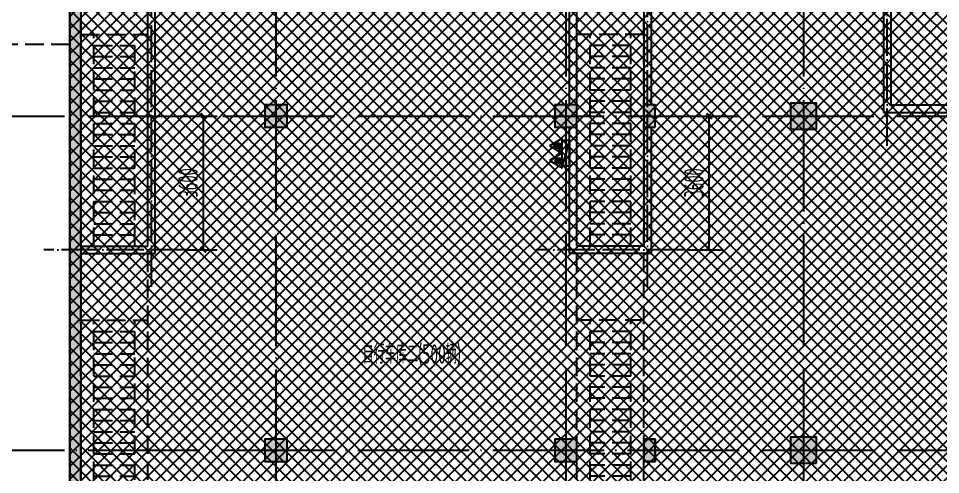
# Model space of a CAD drawing. Extents: x -473190 to 2138458, y -81875 to 2633646.
# Drawn here: x 448106 to 472922, y 16538 to 28821 of the extents above; entities that cross this region are included whole.
import ezdxf

# ---------------------------------------------------------------- set-up
doc = ezdxf.new("R2010")
doc.units = 0
doc.header["$LTSCALE"] = 1000
doc.linetypes.add('DASH', pattern=[0.35, 0.25, -0.1])
doc.linetypes.add('DOTE', pattern=[2.42, 2, -0.2, 0.02, -0.2])
for name, color, linetype in [('A-COLUMN', 2, 'Continuous'), ('A-ROOM_NAME', 23, 'Continuous'), ('A-STAIR', 3, 'Continuous'), ('A-WALL', 2, 'Continuous'), ('DIM_SYMB', 3, 'Continuous'), ('DOTE', 1, 'DOTE'), ('PUB_DIM', 3, 'Continuous'), ('PUB_HATCH', 8, 'Continuous'), ('RF-QT', 30, 'Continuous'), ('W-EQUIP_消火栓', 7, 'Continuous'), ('W-EQUIP_灭火器', 7, 'Continuous'), ('雨棚投影', 147, 'Continuous')]:
    doc.layers.add(name, color=color, linetype=linetype)
doc.styles.add('8B2_02', font='tssdeng.shx', dxfattribs={"width": 0.6, "bigfont": 'TSSDCHN.shx'})
doc.styles.add('_TCH_DIM_T3', font='tssdeng.shx', dxfattribs={"width": 0.564706, "bigfont": '@@@tssdchn.shx'})
doc.dimstyles.new('_TCH_ARCH&&150', dxfattribs={"dimtxt": 525, "dimasz": 150, "dimexe": 375, "dimexo": 450, "dimgap": 150, "dimtad": 1, "dimdec": 0, "dimzin": 0, "dimdsep": 46, "dimtxsty": '_TCH_DIM_T3', "dimblk": 'ARCHTICK', "dimcen": 0.09, "dimclrt": 7, "dimazin": 2, "dimtfac": 1, "dimtdec": 0, "dimtix": 1, "dimtmove": 2, "dimatfit": 3, "dimfxl": 0, "dimtolj": 1, "dimtzin": 0, "dimarcsym": 0})

# ---------------------------------------------------------------- blocks, each defined once
blk = doc.blocks.new('坡道')
at = {"layer": '雨棚投影', "linetype": 'DASH', "lineweight": -3, "ltscale": 2}
blk.add_lwpolyline([(-138368, -490000), (-175993, -490001), (-175993, -497701), (-138368, -497700)], close=True, dxfattribs=at)
blk = doc.blocks.new('自行车坡道')
at = {"layer": 'A-STAIR'}
for p, q in [((-72448, -339871), (-67495, -339871)), ((-67495, -341671), (-67495, -339871)), ((-72119, -340221), (-67495, -340221)), ((-71995, -340353), (-71995, -340221)), ((-71695, -340638), (-71695, -340221)), ((-71395, -340993), (-71395, -340221)), ((-71095, -341321), (-71095, -340221)), ((-70795, -341321), (-70795, -340221)), ((-70495, -341321), (-70495, -340221)), ((-70195, -341321), (-70195, -340221)), ((-69895, -341321), (-69895, -340221)), ((-69595, -341321), (-69595, -340221)), ((-69295, -341321), (-69295, -340221)), ((-68995, -341321), (-68995, -340221)), ((-68695, -341321), (-68695, -340221)), ((-68395, -341321), (-68395, -340221)), ((-68095, -341321), (-68095, -340221)), ((-67795, -341321), (-67795, -340221)), ((-71095, -341321), (-67495, -341321)), ((-70759, -341671), (-67495, -341671))]:
    blk.add_line(p, q, dxfattribs=at)
at = {"layer": 'DIM_SYMB'}
blk.add_lwpolyline([(-72776, -339521), (-71718, -340648), (-71513, -340560), (-71768, -340902), (-71564, -340812), (-70507, -341939)], dxfattribs=at)
at = {"layer": '雨棚投影', "color": 252, "linetype": 'DASH', "lineweight": -3, "ltscale": 2}
for p, q in [((-96295, -339871), (-72448, -339871)), ((-96295, -341671), (-96295, -339871)), ((-90595, -341671), (-90595, -339871)), ((-88595, -341671), (-88595, -339871)), ((-82895, -341671), (-82895, -339871)), ((-80895, -341671), (-80895, -339871)), ((-75195, -341671), (-75195, -339871)), ((-73195, -341671), (-73195, -339871)), ((-96295, -340221), (-90595, -340221)), ((-95995, -341321), (-95995, -340221)), ((-95695, -341321), (-95695, -340221)), ((-95395, -341321), (-95395, -340221)), ((-95095, -341321), (-95095, -340221)), ((-94795, -341321), (-94795, -340221)), ((-94495, -341321), (-94495, -340221)), ((-94195, -341321), (-94195, -340221)), ((-93895, -341321), (-93895, -340221)), ((-93595, -341321), (-93595, -340221)), ((-93295, -341321), (-93295, -340221)), ((-92995, -341321), (-92995, -340221)), ((-92695, -341321), (-92695, -340221)), ((-92395, -341321), (-92395, -340221)), ((-92095, -341321), (-92095, -340221)), ((-91795, -341321), (-91795, -340221)), ((-91495, -341321), (-91495, -340221)), ((-91195, -341321), (-91195, -340221)), ((-90895, -341321), (-90895, -340221)), ((-88595, -340221), (-82895, -340221)), ((-88295, -341321), (-88295, -340221)), ((-87995, -341321), (-87995, -340221)), ((-87695, -341321), (-87695, -340221)), ((-87395, -341321), (-87395, -340221)), ((-87095, -341321), (-87095, -340221)), ((-86795, -341321), (-86795, -340221)), ((-86495, -341321), (-86495, -340221)), ((-86195, -341321), (-86195, -340221)), ((-85895, -341321), (-85895, -340221)), ((-85595, -341321), (-85595, -340221)), ((-85295, -341321), (-85295, -340221)), ((-84995, -341321), (-84995, -340221)), ((-84695, -341321), (-84695, -340221)), ((-84395, -341321), (-84395, -340221)), ((-84095, -341321), (-84095, -340221)), ((-83795, -341321), (-83795, -340221)), ((-83495, -341321), (-83495, -340221)), ((-83195, -341321), (-83195, -340221)), ((-80895, -340221), (-75195, -340221)), ((-80595, -341321), (-80595, -340221)), ((-80295, -341321), (-80295, -340221)), ((-79995, -341321), (-79995, -340221)), ((-79695, -341321), (-79695, -340221)), ((-79395, -341321), (-79395, -340221)), ((-79095, -341321), (-79095, -340221)), ((-78795, -341321), (-78795, -340221)), ((-78495, -341321), (-78495, -340221)), ((-78195, -341321), (-78195, -340221)), ((-77895, -341321), (-77895, -340221)), ((-77595, -341321), (-77595, -340221)), ((-77295, -341321), (-77295, -340221)), ((-76995, -341321), (-76995, -340221)), ((-76695, -341321), (-76695, -340221)), ((-76395, -341321), (-76395, -340221)), ((-76095, -341321), (-76095, -340221)), ((-75795, -341321), (-75795, -340221)), ((-75495, -341321), (-75495, -340221)), ((-73195, -340221), (-72119, -340221)), ((-72895, -341321), (-72895, -340221)), ((-72595, -341321), (-72595, -340221)), ((-72295, -341321), (-72295, -340221)), ((-71995, -341321), (-71995, -340353)), ((-71695, -341321), (-71695, -340869)), ((-71395, -341321), (-71395, -340993)), ((-96295, -341321), (-90595, -341321)), ((-88595, -341321), (-82895, -341321)), ((-80895, -341321), (-75195, -341321)), ((-73195, -341321), (-71095, -341321)), ((-96295, -341671), (-70759, -341671))]:
    blk.add_line(p, q, dxfattribs=at)
blk = doc.blocks.new('A$C4F5A101F')
at = {"layer": 'DOTE', "color": 127, "linetype": 'DOTE', "ltscale": 1.5}
for p, q in [((-279889.7, 16373.7), (-279889.7, -213765.2)), ((-274639.7, 16373.7), (-274639.7, -213765.2)), ((-266839.7, 16373.7), (-266839.7, -213765.2)), ((-260439.7, 16373.7), (-260439.7, -213765.2))]:
    blk.add_line(p, q, dxfattribs=at)
at = {"layer": 'DOTE', "color": 16, "linetype": 'DOTE', "ltscale": 1.5}
for p, q in [((-297848.4, -129257.4), (-173939.7, -129257.4)), ((-297848.4, -138257.4), (-39660.8, -138257.4))]:
    blk.add_line(p, q, dxfattribs=at)
blk = doc.blocks.new('A$C75877A84')
at = {"layer": 'PUB_DIM'}
for points in [[(-264740, -137957), (-264440, -137957), (-264440, -138557), (-264740, -138557)], [(-264740, -146957), (-264440, -146957), (-264440, -147557), (-264740, -147557)], [(-264740, -155957), (-264440, -155957), (-264440, -156557), (-264740, -156557)]]:
    blk.add_lwpolyline(points, close=True, dxfattribs=at)
blk = doc.blocks.new('_ArchTick')
at = {"color": 0, "linetype": 'ByBlock', "const_width": 0.4}
blk.add_lwpolyline([(-0.5, -0.5), (0.5, 0.5)], dxfattribs=at)
blk = doc.blocks.new('*D5475')
at = {"layer": 'Defpoints', "color": 0, "transparency": 16777216}
for p in [(-6344, -112300), (-5316, -112300), (-6344, -115900)]:
    blk.add_point(p, dxfattribs=at)
at = {"layer": 'PUB_DIM', "color": 0, "lineweight": -2, "transparency": 16777216}
for p, q in [((-5894, -112300), (-4941, -112300)), ((-5316, -115900), (-5316, -112300)), ((-5894, -115900), (-4941, -115900))]:
    blk.add_line(p, q, dxfattribs=at)
at = {"layer": 'PUB_DIM', "color": 0, "lineweight": -2, "transparency": 16777216, "xscale": 150, "yscale": 150, "zscale": 150}
for p, rotation in [((-5316, -112300), 90), ((-5316, -115900), 270)]:
    blk.add_blockref('_ArchTick', p, dxfattribs=dict(at, rotation=rotation))
at = {"layer": 'PUB_DIM', "color": 7, "transparency": 16777216, "insert": (-5728, -114100), "char_height": 525, "attachment_point": 5, "rotation": 90, "style": '_TCH_DIM_T3'}
blk.add_mtext('\\A1;3600', dxfattribs=at)
blk = doc.blocks.new('*D5476')
at = {"layer": 'Defpoints', "color": 0, "transparency": 16777216}
for p in [(-19900, -112300), (-18930, -112300), (-19900, -115900)]:
    blk.add_point(p, dxfattribs=at)
at = {"layer": 'PUB_DIM', "color": 0, "lineweight": -2, "transparency": 16777216}
for p, q in [((-19450, -112300), (-18555, -112300)), ((-18930, -115900), (-18930, -112300)), ((-19450, -115900), (-18555, -115900))]:
    blk.add_line(p, q, dxfattribs=at)
at = {"layer": 'PUB_DIM', "color": 0, "lineweight": -2, "transparency": 16777216, "xscale": 150, "yscale": 150, "zscale": 150}
for p, rotation in [((-18930, -112300), 90), ((-18930, -115900), 270)]:
    blk.add_blockref('_ArchTick', p, dxfattribs=dict(at, rotation=rotation))
at = {"layer": 'PUB_DIM', "color": 7, "transparency": 16777216, "insert": (-19342, -114100), "char_height": 525, "attachment_point": 5, "rotation": 90, "style": '_TCH_DIM_T3'}
blk.add_mtext('\\A1;3600', dxfattribs=at)
blk = doc.blocks.new('$TwtSys$00000434')
for p, q in [((-0.5, 0.5), (-0.5, -0.5)), ((-0.5, -0.5), (0.5, 0.5)), ((0.5, 0.5), (-0.5, 0.5)), ((0.5, -0.5), (0.5, 0.5)), ((-0.5, -0.5), (0.5, -0.5))]:
    blk.add_line(p, q)
blk.add_solid([(0.5, -0.5), (0.5, 0.5), (-0.5, -0.5)])
blk = doc.blocks.new('$TwtSys$00000546')
h = blk.add_hatch()
h.set_pattern_fill('ANSI31', color=256, scale=200, style=0)
h.set_pattern_definition([(45, (-38543.802, -6670.83), (-17.67767, 17.67767), [])])
h.paths.add_polyline_path([(-65, 174), (65, 174), (65, 44), (-65, 44)])
for points in [[(0, 344), (-198, 0), (198, 0)], [(-65, 174), (65, 174), (65, 44), (-65, 44)]]:
    blk.add_lwpolyline(points, close=True)
blk = doc.blocks.new('ADFASDF')
h = blk.add_hatch()
h.set_pattern_fill('ANSI37', color=8, scale=150)
h.set_pattern_definition([(45, (0, 0), (-168.3798, 168.3798), []), (135, (0, 0), (-168.3798, -168.3798), [])])
h.paths.add_polyline_path([(521397, 239186), (521397, 224886), (539697, 224886), (539697, 169261), (524947, 169261), (524947, 171211), (527822, 171211), (527922, 176611), (501318, 176611), (501125, 109884), (530547, 109887), (530547, 107449), (538188, 100503), (536147, 98236), (540086, 94690), (517812, 69953), (517812, 59790), (482108, 20136), (405247, 20136), (405247, 26086), (391997, 40436), (391997, 64736), (399997, 64738), (399997, 239186), (409022, 239186)])
blk.add_lwpolyline([(539697, 224886), (539697, 169261), (524947, 169261), (524947, 171211), (527822, 171211), (527922, 176611), (501318, 176611), (501125, 109884), (530547, 109887), (530547, 107449), (538188, 100503), (536147, 98236), (540086, 94690), (517812, 69953), (517812, 59790), (482108, 20136), (405247, 20136), (405247, 26086), (391997, 40436), (391997, 64736), (399997, 64738), (399997, 239186)])
blk = doc.blocks.new('_FZH')
blk.add_lwpolyline([(-0.5, -0.5), (0.5, -0.5), (0.5, 0.5), (-0.5, 0.5)], close=True)
at = {"layer": 'PUB_HATCH'}
blk.add_solid([(-0.5, -0.5), (0.5, -0.5), (-0.5, 0.5), (0.5, 0.5)], dxfattribs=at)
blk = doc.blocks.new('A$C2B5B1B2C')
at = {"layer": 'DOTE', "linetype": 'DOTE', "ltscale": 0.5}
for p, q in [((-525, -113100), (-525, -75050)), ((-20325, -116900), (-20325, -97600)), ((-6975, -116900), (-6975, -97600)), ((-19325, -115900), (-23225, -115900)), ((-5975, -115900), (-9975, -115900))]:
    blk.add_line(p, q, dxfattribs=at)
at = {"layer": 'PUB_DIM'}
for p1, p2, distance, picture, middle in [((-19900.4, -115900), (-19900.4, -112300), -970.4, '*D5476', (-19342.4, -114100)), ((-6343.7, -115900), (-6343.7, -112300), -1027.8, '*D5475', (-5728.4, -114100))]:
    dim = blk.add_aligned_dim(p1=p1, p2=p2, distance=distance, dimstyle='_TCH_ARCH&&150', dxfattribs=at)
    dim.commit()
    dim.dimension.update_dxf_attribs({"geometry": picture, "text_midpoint": middle})

msp = doc.modelspace()

# ---------------------------------------------------------------- hatches: boundary and pattern name
at = {"layer": 'PUB_HATCH'}
msp.add_hatch(color=256, dxfattribs=at).paths.add_polyline_path([(449787.2, 39892.4), (449487.2, 39892.4), (449487.2, 8192.4), (449787.2, 8192.4)])

# ---------------------------------------------------------------- linework, layer by layer
at = {"layer": 'A-WALL'}
for p, q in [((449487.2, 39892.4), (449487.2, 8192.4)), ((449787.2, 39892.4), (449787.2, 8192.4)), ((451587.2, 22692.4), (451587.2, 34992.4)), ((451787.2, 22492.4), (451787.2, 34892.4)), ((462937.2, 26492.4), (462937.2, 34892.4)), ((463137.2, 26492.4), (463137.2, 34892.4)), ((464937.2, 31592.4), (464937.2, 26492.4)), ((471587.2, 31592.4), (471587.2, 26492.4)), ((465137.2, 31492.4), (465137.2, 26492.4)), ((471387.2, 31492.4), (471387.2, 26292.4)), ((471587.2, 26492.4), (477437.2, 26492.4)), ((471387.2, 26292.4), (477437.2, 26292.4)), ((462937.2, 22492.4), (462937.2, 25892.4)), ((463137.2, 22692.4), (463137.2, 25892.4)), ((464937.2, 25892.4), (464937.2, 22692.4)), ((465137.2, 25892.4), (465137.2, 22492.4)), ((449787.2, 22692.4), (451587.2, 22692.4)), ((449787.2, 22692.4), (449787.2, 22492.4)), ((464937.2, 22692.4), (463137.2, 22692.4)), ((449787.2, 22492.4), (451787.2, 22492.4)), ((465137.2, 22492.4), (462937.2, 22492.4))]:
    msp.add_line(p, q, dxfattribs=at)

# ---------------------------------------------------------------- block references
for name, p in [('ADFASDF', (49490, -74243.9)), ('A$C2B5B1B2C', (472012.2, 138492.4)), ('A$C75877A84', (729676.9, 155449.8))]:
    msp.add_blockref(name, p)
at = {"xscale": -1, "rotation": 270}
msp.add_blockref('自行车坡道', (791457.8, 103587.3), dxfattribs=at)
for name, p, rotation in [('自行车坡道', (123266.7, 103587.3), 90), ('坡道', (939487.6, -147875.2), 270)]:
    msp.add_blockref(name, p, dxfattribs=dict(rotation=rotation))
at = {"layer": 'A-COLUMN', "rotation": 90}
for p, xscale, yscale, zscale in [((455037.2, 26192.4), 600, 600, 600), ((462837.2, 26192.4), 600, 600, 600), ((465087.2, 26192.4), 600, 299.9999999997672, 299.9999999997672), ((469237.2, 26192.4), 700, 700, 700), ((455037.2, 17192.4), 600, 600, 600), ((462837.2, 17192.4), 600, 600, 600), ((465087.2, 17192.4), 600, 299.9999999997672, 299.9999999997672), ((469237.2, 17192.4), 700, 700, 700)]:
    msp.add_blockref('_FZH', p, dxfattribs=dict(at, xscale=xscale, yscale=yscale, zscale=zscale))
at = {"layer": 'RF-QT'}
msp.add_blockref('A$C4F5A101F', (729676.9, 155449.8), dxfattribs=at)
at = {"layer": 'W-EQUIP_消火栓', "xscale": -700, "yscale": 200, "zscale": 700, "rotation": 90}
msp.add_blockref('$TwtSys$00000434', (462837.2, 25191.6), dxfattribs=at)
at = {"layer": 'W-EQUIP_灭火器', "rotation": 90}
for p in [(462737.2, 25389.9), (462737.2, 24993.2)]:
    msp.add_blockref('$TwtSys$00000546', p, dxfattribs=at)

# ---------------------------------------------------------------- texts
at = {"layer": 'A-ROOM_NAME', "style": '8B2_02', "width": 0.6}
msp.add_text('自行车库二(500辆)', height=525, dxfattribs=at).set_placement((457367.4, 19521.4))

doc.saveas('drawing.dxf')
